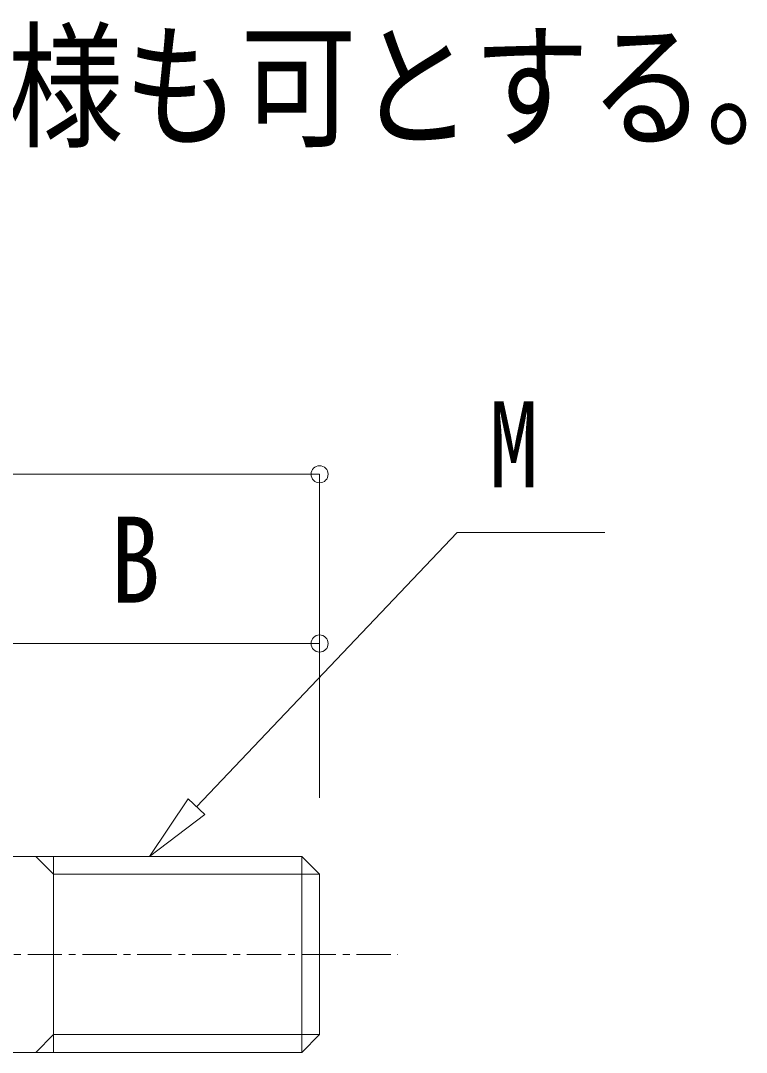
# Model space of a CAD drawing. Units: millimetres, scale not verified. Extents: x -59960 to 29700, y -21000 to 21000.
# Drawn here: x 10201 to 12054, y -5911 to -3274 of the extents above; entities that cross this region are included whole.
import ezdxf
from ezdxf.enums import TextEntityAlignment as Align

# ---------------------------------------------------------------- set-up
doc = ezdxf.new("R2010")
doc.units = ezdxf.units.MM
doc.header["$LTSCALE"] = 70
doc.linetypes.add('USER2', pattern=[2, 1.25, -0.25, 0.25, -0.25])
doc.layers.add('0-4_02_TEXT', color=7, linetype='Continuous')
for name, color, linetype, lineweight in [('0-5_05_SUNPOU', 3, 'Continuous', 18), ('0-6_03_ZU', 2, 'Continuous', 18), ('0-9_08_CENTER', 1, 'USER2', 18)]:
    doc.layers.add(name, color=color, linetype=linetype, lineweight=lineweight)
doc.styles.add('ＭＳ ゴシック', font='')
doc.styles.get('ＭＳ ゴシック').set_extended_font_data('MS Gothic')

# ---------------------------------------------------------------- blocks, each defined once
blk = doc.blocks.new('U83')
at = {"layer": '0-4_02_TEXT', "style": 'ＭＳ ゴシック', "width": 0.85}
blk.add_text('B', height=219.9, dxfattribs=at).set_placement((40130.04, 16172.17), align=Align.BOTTOM_LEFT)
blk = doc.blocks.new('U86')
at = {"layer": '0-4_02_TEXT', "style": 'ＭＳ ゴシック', "width": 0.85}
blk.add_text('M', height=219.9, dxfattribs=at).set_placement((41096.53, 16467.13), align=Align.BOTTOM_LEFT)
blk = doc.blocks.new('U104')
at = {"layer": '0-4_02_TEXT', "style": 'ＭＳ ゴシック', "width": 0.85}
blk.add_text('45倍以上(SD490)】となる場合は、Mねじ部を設けない仕様も可とする。', height=256.6, dxfattribs=at).set_placement((32432.4, 17352.52), align=Align.BOTTOM_LEFT)

msp = doc.modelspace()

# ---------------------------------------------------------------- linework, layer by layer
at = {"layer": '0-5_05_SUNPOU'}
for p in [(4538.6, -4433.62), (10964.3, -5260.33)]:
    msp.add_line(p, (10964.3, -4433.62), dxfattribs=at)
for points in [[(10649.93, -5283.15), (11315.97, -4582.11), (11692.68, -4582.11)], [(10140.02, -5260.33), (10140.02, -4866.25), (10964.3, -4866.25)]]:
    msp.add_lwpolyline(points, dxfattribs=at)
msp.add_lwpolyline([(10628.78, -5263.06), (10529.39, -5410.02), (10671.07, -5303.24)], close=True, dxfattribs=at)
for centre in [(10964.3, -4433.62), (10964.3, -4866.25)]:
    msp.add_circle(centre, 21.88, dxfattribs=at)
at = {"layer": '0-6_03_ZU'}
for p, q in [((10918.76, -5410.02), (10140.02, -5410.02)), ((10284.85, -5455.56), (10239.31, -5410.02)), ((10284.85, -5410.02), (10284.85, -5910.96)), ((10964.3, -5455.56), (10918.76, -5410.02)), ((10918.76, -5410.02), (10918.76, -5910.96)), ((10964.3, -5455.56), (10284.85, -5455.56)), ((10964.3, -5455.56), (10964.3, -5865.42)), ((10284.85, -5865.42), (10239.31, -5910.96)), ((10964.3, -5865.42), (10284.85, -5865.42)), ((10964.3, -5865.42), (10918.76, -5910.96)), ((10918.76, -5910.96), (10140.02, -5910.96))]:
    msp.add_line(p, q, dxfattribs=at)
at = {"layer": '0-9_08_CENTER'}
msp.add_line((4338.6, -5660.49), (11164.3, -5660.49), dxfattribs=at)

# ---------------------------------------------------------------- block references
at = {"layer": '0-6_03_ZU'}
for name in ['U104', 'U86', 'U83']:
    msp.add_blockref(name, (-29700, -21000), dxfattribs=at)

doc.saveas('drawing.dxf')
